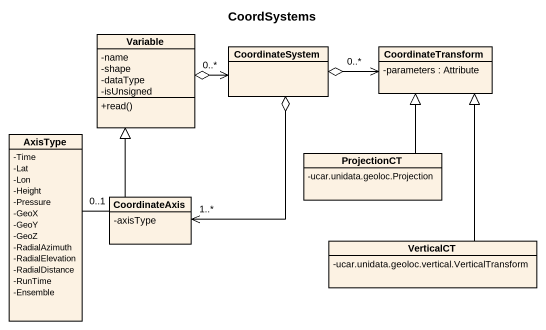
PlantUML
@startuml
title CoordSystems
hide circle
hide empty members
skinparam classAttributeIconSize 0
class Variable {
  -name
  -shape
  -dataType
  -isUnsigned
  +read()
}
class CoordinateSystem
class CoordinateTransform {
  -parameters : Attribute
}
class AxisType {
  -Time
  -Lat
  -Lon
  -Height
  -Pressure
  -GeoX
  -GeoY
  -GeoZ
  -RadialAzimuth
  -RadialElevation
  -RadialDistance
  -RunTime
  -Ensemble
}
class ProjectionCT {
  -ucar.unidata.geoloc.Projection
}
class CoordinateAxis {
  -axisType
}
class VerticalCT {
  -ucar.unidata.geoloc.vertical.VerticalTransform
}
Variable "0..*" o-right-> CoordinateSystem
CoordinateSystem o-right-> "0..*" CoordinateTransform
CoordinateSystem o--> "1..*" CoordinateAxis
AxisType "0..1" -right- CoordinateAxis
ProjectionCT -up-|> CoordinateTransform
CoordinateAxis -up-|> Variable
VerticalCT -up-|> CoordinateTransform
@enduml
